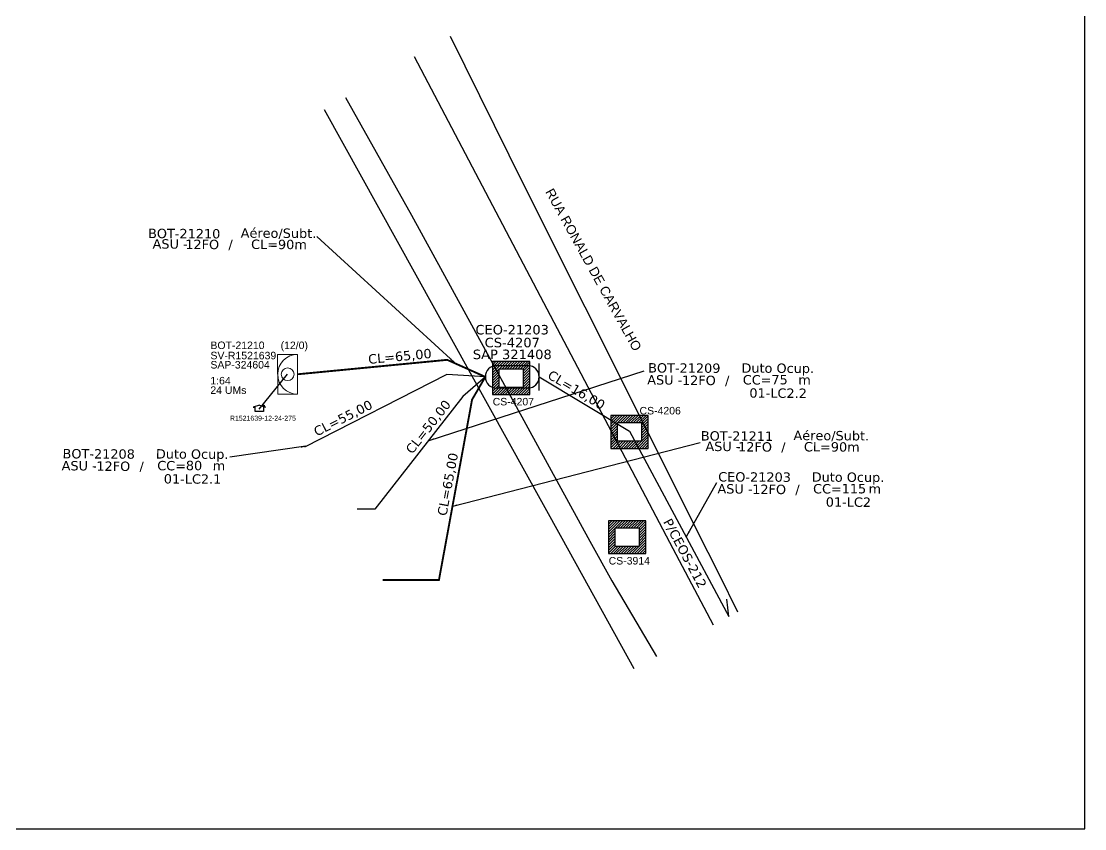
# Model space of a CAD drawing. Extents: x 37046 to 37885, y -9698 to -9104.
# Drawn here: x 37456.2 to 37884.8, y -9698.4 to -9373.3 of the extents above; entities that cross this region are included whole.
import ezdxf
from ezdxf.enums import TextEntityAlignment as Align

# ---------------------------------------------------------------- set-up
doc = ezdxf.new("R2010")
doc.units = ezdxf.units.DM
doc.header["$MEASUREMENT"] = 0
doc.linetypes.add('DIVIDE2', pattern=[0.625, 0.25, -0.125, 0, -0.125, 0, -0.125])
for name, color, linetype in [('10.0-Cartográfico', 252, 'Continuous'), ('10.1-Caixas Subterrâneas', 5, 'Continuous'), ('20.4-CEOS', 1, 'Continuous'), ('20.5-CEO', 1, 'Continuous'), ('CAP a instalar', 1, 'Continuous'), ('celulas gpon', 7, 'Continuous'), ('label_cabos', 7, 'Continuous'), ('Legenda', 1, 'Continuous'), ('NET-RETIRAR', 54, 'DIVIDE2'), ('Segmento de Logradouro Texto', 238, 'Continuous'), ('surveys', 7, 'Continuous'), ('surveys legendas', 7, 'Continuous')]:
    doc.layers.add(name, color=color, linetype=linetype)
doc.layers.add("20.0-LEGENDA DOS CDO'S", color=1, linetype='Continuous', lineweight=0)
doc.layers.add('20.1-CDO_INTERIOR', color=1, linetype='Continuous', lineweight=0)
doc.layers.add('EXTRA', color=50, linetype='Continuous', plot=False)
doc.styles.add('ARIAL', font='arial.ttf')
doc.styles.add('DIGICADE', font='arial.ttf')
doc.styles.add('siredit', font='verdana.ttf')
doc.linetypes.add('FENCELINE1', pattern='A,0.25,-0.1,[133,ltypeshp.shx,S=0.1,R=0,X=-0.1,Y=0],-0.1,1', length=1.45)
doc.dimstyles.new('CC', dxfattribs={"dimtxt": 1, "dimasz": 2, "dimexe": 0.18, "dimexo": 0.0625, "dimgap": 0.09, "dimtad": 0, "dimdec": 0, "dimrnd": 1, "dimzin": 0, "dimdsep": 46, "dimtxsty": 'siredit', "dimblk": 'NONE', "dimcen": 0, "dimse1": 1, "dimse2": 1, "dimsd1": 1, "dimsd2": 1, "dimclrt": 7, "dimadec": 0, "dimazin": 0, "dimtfac": 1, "dimtdec": 0, "dimtofl": 0, "dimtmove": 0, "dimatfit": 3, "dimfxl": 0, "dimtolj": 1, "dimtzin": 0, "dimarcsym": 0})

# ---------------------------------------------------------------- blocks, each defined once
blk = doc.blocks.new('*X32')
at = {"color": 0, "linetype": 'Continuous'}
for p, q in [((-1.25, 0.34099), (-0.49099, 1.1)), ((-1.25, 0.517767), (-0.667767, 1.1)), ((-1.25, 0.694544), (-0.844544, 1.1)), ((-1.25, 0.87132), (-1.02132, 1.1)), ((-1.25, 1.048097), (-1.198097, 1.1)), ((-0.789214, 0.625), (-0.314214, 1.1)), ((-0.612437, 0.625), (-0.137437, 1.1)), ((-0.43566, 0.625), (0.03934, 1.1)), ((-0.258883, 0.625), (0.216117, 1.1)), ((-0.082107, 0.625), (0.392893, 1.1)), ((0.09467, 0.625), (0.56967, 1.1)), ((0.271447, 0.625), (0.746447, 1.1)), ((0.448223, 0.625), (0.923223, 1.1)), ((0.625, 0.625), (1.1, 1.1)), ((0.801777, 0.625), (1.25, 1.073223)), ((0.8035, 0.449947), (1.25, 0.896447)), ((0.8035, 0.27317), (1.25, 0.71967)), ((-1.25, 0.164214), (-0.8035, 0.610714)), ((-1.25, -0.012563), (-0.8035, 0.433937)), ((-1.25, -0.18934), (-0.8035, 0.25716)), ((-1.25, -0.366117), (-0.8035, 0.080383)), ((0.8035, 0.096393), (1.25, 0.542893)), ((0.8035, -0.080383), (1.25, 0.366117)), ((0.8035, -0.25716), (1.25, 0.18934)), ((0.8035, -0.433937), (1.25, 0.012563)), ((-1.25, -0.542893), (-0.8035, -0.096393)), ((-1.25, -0.71967), (-0.8035, -0.27317)), ((-1.25, -0.896447), (-0.8035, -0.449947)), ((-1.25, -1.073223), (-0.801777, -0.625)), ((-1.1, -1.1), (-0.625, -0.625)), ((-0.923223, -1.1), (-0.448223, -0.625)), ((-0.746447, -1.1), (-0.271447, -0.625)), ((-0.56967, -1.1), (-0.09467, -0.625)), ((-0.392893, -1.1), (0.082107, -0.625)), ((-0.216117, -1.1), (0.258883, -0.625)), ((-0.03934, -1.1), (0.43566, -0.625)), ((0.137437, -1.1), (0.612437, -0.625)), ((0.314214, -1.1), (0.789214, -0.625)), ((0.49099, -1.1), (1.25, -0.34099)), ((0.667767, -1.1), (1.25, -0.517767)), ((0.8035, -0.610714), (1.25, -0.164214)), ((0.844544, -1.1), (1.25, -0.694544)), ((1.02132, -1.1), (1.25, -0.87132)), ((1.198097, -1.1), (1.25, -1.048097))]:
    blk.add_line(p, q, dxfattribs=at)
blk = doc.blocks.new('MANHOLE_MQ')
at = {"color": 0, "linetype": 'Continuous'}
for p, q in [((0.00000623, 0.00000569), (-0.00000627, 0.00000569)), ((-0.00000627, 0.00000569), (-0.00000627, -0.00000531)), ((0.00000623, -0.00000531), (0.00000623, 0.00000569)), ((-0.00000404, 0.00000331), (0.00000399, 0.00000331)), ((-0.00000404, -0.00000294), (-0.00000404, 0.00000331)), ((0.00000399, 0.00000331), (0.00000399, -0.00000294)), ((0.00000399, -0.00000294), (-0.00000404, -0.00000294)), ((0.00000399, -0.00000294), (0.00000399, -0.00000294)), ((-0.00000627, -0.00000531), (0.00000623, -0.00000531))]:
    blk.add_line(p, q, dxfattribs=at)
at = {"color": 0, "linetype": 'Continuous', "xscale": 5e-06, "yscale": 5e-06, "zscale": 1e-05}
blk.add_blockref('*X32', (-0.00000002, 0.00000019), dxfattribs=at)
blk = doc.blocks.new('Inst CB DT OCUP CFOA-SM-ASU-120-S-12')
at = {"layer": 'label_cabos', "color": 0, "style": 'siredit'}
for tag, flags, p in [('ID_ATIVIDADE', 3, (1.31, 2.67)), ('FATOR', 1, (11.56, 2.55))]:
    blk.add_attdef(tag, text='', height=1, rotation=359.69, dxfattribs=dict(at, flags=flags)).set_placement(p, align=Align.MIDDLE_CENTER)
for tag, p in [('DESTINO_CABO', (3.13, 1.26)), ('TIPO_CABO', (13.11, 1.24)), ('TIPO_CABO', (1.26, 0)), ('CABO', (4.69, -0.05)), ('/', (7.71, -0.05)), ('LANCE', (10.91, 0)), ('UND', (15.96, 0)), ('FID', (13.15, -1.41))]:
    blk.add_attdef(tag, text='', height=1, rotation=359.69, dxfattribs=at).set_placement(p, align=Align.MIDDLE_CENTER)
blk.add_attdef('QTDE', (12.43, -0.47), '', height=1, rotation=359.69, dxfattribs=at)
blk = doc.blocks.new('_None')
blk = doc.blocks.new('LEGENDA DOS CABOS')
at = {"layer": 'EXTRA', "style": 'siredit'}
for tag, p in [('ID', (4.6, 0.97)), ('XX', (9.03, 0.97))]:
    blk.add_attdef(tag, text='', height=0.48, rotation=359.69, dxfattribs=at).set_placement(p, align=Align.MIDDLE_CENTER)
at = {"layer": 'Legenda', "color": 7, "style": 'siredit'}
for tag, p in [('TIPO_CABO', (1.31, 0)), ('CABO', (4.69, -0.05)), ('/', (6.81, -0.05)), ('METROS', (10.03, -0.05))]:
    blk.add_attdef(tag, text='', height=0.8, rotation=359.69, dxfattribs=at).set_placement(p, align=Align.MIDDLE_CENTER)
blk = doc.blocks.new('SURVEY_SURVEY')
for p, q in [((0, 0.0000127), (-0.0000126, 0.000009)), ((-0.0000126, 0.000009), (-0.0000086, 0.000009)), ((-0.0000086, 0), (-0.0000086, 0.000009)), ((0.0000086, 0), (-0.0000086, 0)), ((0, 0.0000127), (0.0000126, 0.000009)), ((0.0000084, 0.0000132), (0.0000098, 0.0000132)), ((0.0000084, 0.0000103), (0.0000084, 0.0000132)), ((0.0000126, 0.000009), (0.0000086, 0.000009)), ((0.0000086, 0.000009), (0.0000086, 0)), ((0.0000098, 0.0000132), (0.0000098, 0.0000099))]:
    blk.add_line(p, q)

msp = doc.modelspace()

# ---------------------------------------------------------------- linework, layer by layer
msp.add_lwpolyline([(37046.26, -9698.45), (37884.82, -9698.45), (37884.82, -9104.45), (37046.26, -9104.45), (37046.26, -9698.45)])
at = {"layer": '10.0-Cartográfico'}
for points in [[(37629.02, -9379.23), (37658.63, -9439.03), (37732.9, -9587.1)], [(37719.01, -9585.8), (37614.69, -9387.65)], [(37586.84, -9404.02), (37613.51, -9451.33), (37685.43, -9582.66)], [(37674.22, -9581.61), (37578.44, -9408.96)], [(37703.28, -9634), (37674.22, -9581.61)], [(37685.43, -9582.66), (37694.18, -9598.63), (37712.24, -9629.07)], [(37735.15, -9616.46), (37719.01, -9585.8)], [(37732.9, -9587.1), (37737.43, -9596.12), (37744.92, -9611.09)]]:
    msp.add_lwpolyline(points, dxfattribs=at)
at = {"layer": '20.1-CDO_INTERIOR', "color": 1, "lineweight": 18}
msp.add_lwpolyline([(37559.56, -9523.47), (37559.55, -9507.42), (37567.58, -9507.42), (37567.58, -9523.46)], close=True, dxfattribs=at)
msp.add_circle((37563.57, -9515.44), 2.57, dxfattribs=at)
msp.add_arc((37567.58, -9515.44), 8.02, 90.0276, 270.0276, dxfattribs=at)
at = {"layer": '20.5-CEO', "color": 5}
for p, q in [((37647.77, -9511.97), (37660.45, -9511.97)), ((37660.45, -9521), (37647.77, -9521))]:
    msp.add_line(p, q, dxfattribs=at)
msp.add_lwpolyline([(37664.97, -9521.93), (37664.97, -9511.04)], dxfattribs=at)
for centre, start, end in [((37647.77, -9516.49), 90, 270), ((37660.45, -9516.49), 270, 90)]:
    msp.add_arc(centre, 4.52, start, end, dxfattribs=at)
at = {"layer": 'CAP a instalar', "color": 0, "ltscale": 5}
for p, q in [((37627.72, -9515.51), (37570.31, -9544.77)), ((37643.26, -9516.49), (37627.72, -9515.51)), ((37643.26, -9516.49), (37634.13, -9524.43)), ((37664.97, -9516.49), (37701.35, -9538.41)), ((37634.13, -9524.43), (37598.76, -9569.76)), ((37701.35, -9538.41), (37741.41, -9613.02)), ((37598.76, -9569.76), (37591.61, -9569.76)), ((37741.41, -9613.02), (37740.54, -9606.02))]:
    msp.add_line(p, q, dxfattribs=at)
at = {"layer": 'CAP a instalar', "color": 1, "linetype": 'FENCELINE1', "ltscale": 5, "const_width": 0.755}
msp.add_lwpolyline([(37643.26, -9516.49), (37627.88, -9509.63), (37567.58, -9515.44)], dxfattribs=at)
at = {"layer": 'CAP a instalar', "color": 8, "linetype": 'FENCELINE1', "ltscale": 5, "const_width": 0.755}
msp.add_lwpolyline([(37601.86, -9598.32), (37624.55, -9598.32), (37637.9, -9525.67), (37643.26, -9516.49)], dxfattribs=at)
at = {"layer": 'NET-RETIRAR', "color": 4, "linetype": 'Continuous'}
msp.add_lwpolyline([(37552.12, -9529.55), (37563.57, -9515.44)], dxfattribs=at)

# ---------------------------------------------------------------- block references
at = {"layer": '10.1-Caixas Subterrâneas', "color": 30, "xscale": 1207372.039095468, "yscale": 1207372.039095468, "zscale": 1207372.039095468}
for p, rotation in [((37653.65, -9516.74), 180.0000000000631), ((37701.35, -9538.41), 180.0000000000631), ((37700.39, -9580.81), 180.000000000063)]:
    msp.add_blockref('MANHOLE_MQ', p, dxfattribs=dict(at, rotation=rotation))
at = {"layer": 'label_cabos', "color": 0, "lineweight": 0}
ref = msp.add_blockref('LEGENDA DOS CABOS', (37505.87, -9464.93), dxfattribs=dict(at, xscale=3.775544178685192, yscale=3.775544178685192, zscale=3.775544178685192))
ref.add_attrib('ID', 'BOT-21210', dxfattribs={"color": 0, "height": 3.776, "rotation": 359.69, "style": 'siredit'}).set_placement((37521.88, -9458.78), align=Align.MIDDLE_CENTER)
ref.add_attrib('CABO', '12FO', dxfattribs={"color": 0, "height": 3.776, "rotation": 359.69, "style": 'siredit'}).set_placement((37529.14, -9463.14), align=Align.MIDDLE_CENTER)
ref.add_attrib('METROS', 'CL=90m', dxfattribs={"color": 0, "height": 3.776, "rotation": 359.69, "style": 'siredit'}).set_placement((37560.08, -9463.14), align=Align.MIDDLE_CENTER)
ref.add_attrib('XX', 'Aéreo/Subt.', dxfattribs={"color": 0, "height": 3.7755, "rotation": 359.69, "style": 'siredit'}).set_placement((37559.89, -9458.62), align=Align.MIDDLE_CENTER)
ref.add_attrib('/', '/', dxfattribs={"color": 0, "height": 3.78, "rotation": 359.69, "style": 'siredit'}).set_placement((37540.57, -9463.14), align=Align.MIDDLE_CENTER)
ref.add_attrib('TIPO_CABO', 'ASU -', dxfattribs={"color": 0, "height": 3.776, "rotation": 359.69, "style": 'siredit'}).set_placement((37516.22, -9462.96), align=Align.MIDDLE_CENTER)
ref = msp.add_blockref('Inst CB DT OCUP CFOA-SM-ASU-120-S-12', (37711.62, -9517.69), dxfattribs=dict(at, xscale=3.775544178685192, yscale=3.775544178685192, zscale=3.775544178685192))
ref.add_attrib('DESTINO_CABO', 'BOT-21209', dxfattribs={"color": 0, "height": 3.776, "rotation": 359.69, "style": 'siredit'}).set_placement((37723.44, -9512.92), align=Align.MIDDLE_CENTER)
ref.add_attrib('CABO', '12FO', dxfattribs={"color": 0, "height": 3.776, "rotation": 359.69, "style": 'siredit'}).set_placement((37729.31, -9517.88), align=Align.MIDDLE_CENTER)
ref.add_attrib('TIPO_CABO', 'Duto Ocup.', dxfattribs={"color": 0, "height": 3.776, "rotation": 359.69, "style": 'siredit'}).set_placement((37761.11, -9512.99), align=Align.MIDDLE_CENTER)
ref.add_attrib('/', '/', dxfattribs={"color": 0, "height": 3.78, "rotation": 359.69, "style": 'siredit'}).set_placement((37740.74, -9517.88), align=Align.MIDDLE_CENTER)
ref.add_attrib('TIPO_CABO', 'ASU - ', dxfattribs={"color": 0, "height": 3.776, "rotation": 359.69, "style": 'siredit'}).set_placement((37716.38, -9517.7), align=Align.MIDDLE_CENTER)
ref.add_attrib('FID', '01-LC2.2', dxfattribs={"color": 0, "height": 3.776, "rotation": 359.69, "style": 'siredit'}).set_placement((37761.25, -9523.03), align=Align.MIDDLE_CENTER)
ref.add_attrib('LANCE', 'CC=', dxfattribs={"color": 0, "height": 3.776, "rotation": 359.69, "style": 'siredit'}).set_placement((37752.8, -9517.68), align=Align.MIDDLE_CENTER)
ref.add_attrib('QTDE', '75', (37758.54, -9519.48), dxfattribs={"color": 0, "height": 3.776, "rotation": 359.69, "style": 'siredit'})
ref.add_attrib('UND', 'm', dxfattribs={"color": 0, "height": 3.78, "rotation": 359.69, "style": 'siredit'}).set_placement((37771.89, -9517.68), align=Align.MIDDLE_CENTER)
ref = msp.add_blockref('LEGENDA DOS CABOS', (37728.68, -9546.46), dxfattribs=dict(at, xscale=3.775544178685192, yscale=3.775544178685192, zscale=3.775544178685192))
ref.add_attrib('ID', 'BOT-21211', dxfattribs={"color": 0, "height": 3.776, "rotation": 359.69, "style": 'siredit'}).set_placement((37744.68, -9540.31), align=Align.MIDDLE_CENTER)
ref.add_attrib('CABO', '12FO', dxfattribs={"color": 0, "height": 3.776, "rotation": 359.69, "style": 'siredit'}).set_placement((37751.95, -9544.67), align=Align.MIDDLE_CENTER)
ref.add_attrib('METROS', 'CL=90m', dxfattribs={"color": 0, "height": 3.776, "rotation": 359.69, "style": 'siredit'}).set_placement((37782.89, -9544.67), align=Align.MIDDLE_CENTER)
ref.add_attrib('XX', 'Aéreo/Subt.', dxfattribs={"color": 0, "height": 3.7755, "rotation": 359.69, "style": 'siredit'}).set_placement((37782.69, -9540.14), align=Align.MIDDLE_CENTER)
ref.add_attrib('/', '/', dxfattribs={"color": 0, "height": 3.78, "rotation": 359.69, "style": 'siredit'}).set_placement((37763.38, -9544.67), align=Align.MIDDLE_CENTER)
ref.add_attrib('TIPO_CABO', 'ASU -', dxfattribs={"color": 0, "height": 3.776, "rotation": 359.69, "style": 'siredit'}).set_placement((37739.02, -9544.49), align=Align.MIDDLE_CENTER)
ref = msp.add_blockref('Inst CB DT OCUP CFOA-SM-ASU-120-S-12', (37475.62, -9552.26), dxfattribs=dict(at, xscale=3.775544178685192, yscale=3.775544178685192, zscale=3.775544178685192))
ref.add_attrib('DESTINO_CABO', 'BOT-21208', dxfattribs={"color": 0, "height": 3.776, "rotation": 359.69, "style": 'siredit'}).set_placement((37487.44, -9547.49), align=Align.MIDDLE_CENTER)
ref.add_attrib('CABO', '12FO', dxfattribs={"color": 0, "height": 3.776, "rotation": 359.69, "style": 'siredit'}).set_placement((37493.31, -9552.46), align=Align.MIDDLE_CENTER)
ref.add_attrib('TIPO_CABO', 'Duto Ocup.', dxfattribs={"color": 0, "height": 3.776, "rotation": 359.69, "style": 'siredit'}).set_placement((37525.11, -9547.56), align=Align.MIDDLE_CENTER)
ref.add_attrib('/', '/', dxfattribs={"color": 0, "height": 3.78, "rotation": 359.69, "style": 'siredit'}).set_placement((37504.74, -9552.46), align=Align.MIDDLE_CENTER)
ref.add_attrib('TIPO_CABO', 'ASU - ', dxfattribs={"color": 0, "height": 3.776, "rotation": 359.69, "style": 'siredit'}).set_placement((37480.38, -9552.28), align=Align.MIDDLE_CENTER)
ref.add_attrib('FID', '01-LC2.1', dxfattribs={"color": 0, "height": 3.776, "rotation": 359.69, "style": 'siredit'}).set_placement((37525.26, -9557.6), align=Align.MIDDLE_CENTER)
ref.add_attrib('LANCE', 'CC=', dxfattribs={"color": 0, "height": 3.776, "rotation": 359.69, "style": 'siredit'}).set_placement((37516.81, -9552.25), align=Align.MIDDLE_CENTER)
ref.add_attrib('QTDE', '80', (37522.54, -9554.05), dxfattribs={"color": 0, "height": 3.776, "rotation": 359.69, "style": 'siredit'})
ref.add_attrib('UND', 'm', dxfattribs={"color": 0, "height": 3.78, "rotation": 359.69, "style": 'siredit'}).set_placement((37535.89, -9552.25), align=Align.MIDDLE_CENTER)
ref = msp.add_blockref('Inst CB DT OCUP CFOA-SM-ASU-120-S-12', (37739.94, -9561.57), dxfattribs=dict(at, xscale=3.775544178685192, yscale=3.775544178685192, zscale=3.775544178685192))
ref.add_attrib('DESTINO_CABO', 'CEO-21203', dxfattribs={"color": 0, "height": 3.776, "rotation": 359.69, "style": 'siredit'}).set_placement((37751.76, -9556.8), align=Align.MIDDLE_CENTER)
ref.add_attrib('CABO', '12FO', dxfattribs={"color": 0, "height": 3.776, "rotation": 359.69, "style": 'siredit'}).set_placement((37757.63, -9561.77), align=Align.MIDDLE_CENTER)
ref.add_attrib('TIPO_CABO', 'Duto Ocup.', dxfattribs={"color": 0, "height": 3.776, "rotation": 359.69, "style": 'siredit'}).set_placement((37789.43, -9556.87), align=Align.MIDDLE_CENTER)
ref.add_attrib('/', '/', dxfattribs={"color": 0, "height": 3.78, "rotation": 359.69, "style": 'siredit'}).set_placement((37769.06, -9561.77), align=Align.MIDDLE_CENTER)
ref.add_attrib('TIPO_CABO', 'ASU - ', dxfattribs={"color": 0, "height": 3.776, "rotation": 359.69, "style": 'siredit'}).set_placement((37744.7, -9561.59), align=Align.MIDDLE_CENTER)
ref.add_attrib('FID', '01-LC2', dxfattribs={"color": 0, "height": 3.776, "rotation": 359.69, "style": 'siredit'}).set_placement((37789.58, -9566.91), align=Align.MIDDLE_CENTER)
ref.add_attrib('LANCE', 'CC=', dxfattribs={"color": 0, "height": 3.776, "rotation": 359.69, "style": 'siredit'}).set_placement((37781.13, -9561.56), align=Align.MIDDLE_CENTER)
ref.add_attrib('QTDE', '115', (37786.86, -9563.36), dxfattribs={"color": 0, "height": 3.776, "rotation": 359.69, "style": 'siredit'})
ref.add_attrib('UND', 'm', dxfattribs={"color": 0, "height": 3.78, "rotation": 359.69, "style": 'siredit'}).set_placement((37800.21, -9561.56), align=Align.MIDDLE_CENTER)
at = {"layer": 'surveys', "color": 255, "xscale": 200000, "yscale": 200000, "zscale": 200000}
msp.add_blockref('SURVEY_SURVEY', (37552.17, -9530.48), dxfattribs=at)

# ---------------------------------------------------------------- texts
at = {"layer": '10.1-Caixas Subterrâneas', "color": 30, "style": 'ARIAL'}
for s, p in [('CS-4207', (37646.22, -9527.98)), ('CS-4206', (37705.39, -9531.61)), ('CS-3914', (37692.95, -9592.05))]:
    msp.add_text(s, height=3.02, dxfattribs=at).set_placement(p)
at = {"layer": "20.0-LEGENDA DOS CDO'S", "color": 1, "style": 'ARIAL'}
msp.add_text('        (12/0)', height=3.0204, rotation=359.9724, dxfattribs=at).set_placement((37561.57, -9505.29), align=Align.CENTER)
for s, height, p in [('SV-R1521639', 3.0204, (37532.47, -9509.4)), ('BOT-21210', 3.02, (37532.46, -9505.28)), ('SAP-324604', 3.02, (37532.45, -9513.12)), ('1:64', 3.02, (37532.43, -9519.51)), ('24 UMs', 3.02, (37532.43, -9523.34))]:
    msp.add_text(s, height=height, rotation=359.9724, dxfattribs=at).set_placement(p)
at = {"layer": '20.4-CEOS', "color": 5, "style": 'siredit'}
msp.add_text('CEO-21203', height=3.812, dxfattribs=at).set_placement((37654.07, -9495.58), align=Align.TOP_CENTER)
at = {"layer": '20.5-CEO', "color": 5, "style": 'siredit'}
for s, p in [('CS-4207', (37654.11, -9500.75)), ('SAP 321408', (37654.11, -9505.51))]:
    msp.add_text(s, height=3.827, dxfattribs=at).set_placement(p, align=Align.TOP_CENTER)
at = {"layer": 'celulas gpon', "style": 'siredit'}
for s, rotation, p in [('CL=65,00', 5.4419, (37596.2, -9511.29)), ('CL=16,00', 329.3641, (37667.98, -9516.82)), ('CL=55,00', 26.8425, (37575.29, -9540.54)), ('CL=50,00', 51.8536, (37613.77, -9547.84)), ('CL=65,00', 79.391, (37627.58, -9572.68)), ('P/CEOS-212', 298.1668, (37714.81, -9574.81))]:
    msp.add_text(s, height=3.776, rotation=rotation, dxfattribs=at).set_placement(p)
at = {"layer": 'Segmento de Logradouro Texto', "color": 7, "linetype": 'Continuous', "style": 'DIGICADE'}
msp.add_text('RUA RONALD DE CARVALHO', height=3.7755, rotation=299.0257, dxfattribs=at).set_placement((37667.27, -9441.95))
at = {"layer": 'surveys legendas', "color": 0, "style": 'DIGICADE'}
msp.add_text('R1521639-12-24-275', height=2, dxfattribs=at).set_placement((37540.34, -9534.13))

# ---------------------------------------------------------------- leaders
at = {"layer": 'label_cabos'}
for points in [[(37630.82, -9510.72), (37575.38, -9459.99)], [(37620.59, -9542.1), (37707.27, -9514.05)], [(37570.91, -9544.46), (37540.22, -9548.78)], [(37630.1, -9568.56), (37729.86, -9542.96)], [(37724.32, -9580.73), (37736.55, -9558.99)]]:
    msp.add_leader(points, dimstyle='CC', override={"dimgap": 0.09, "dimtad": 0}, dxfattribs=at)

doc.saveas('drawing.dxf')
